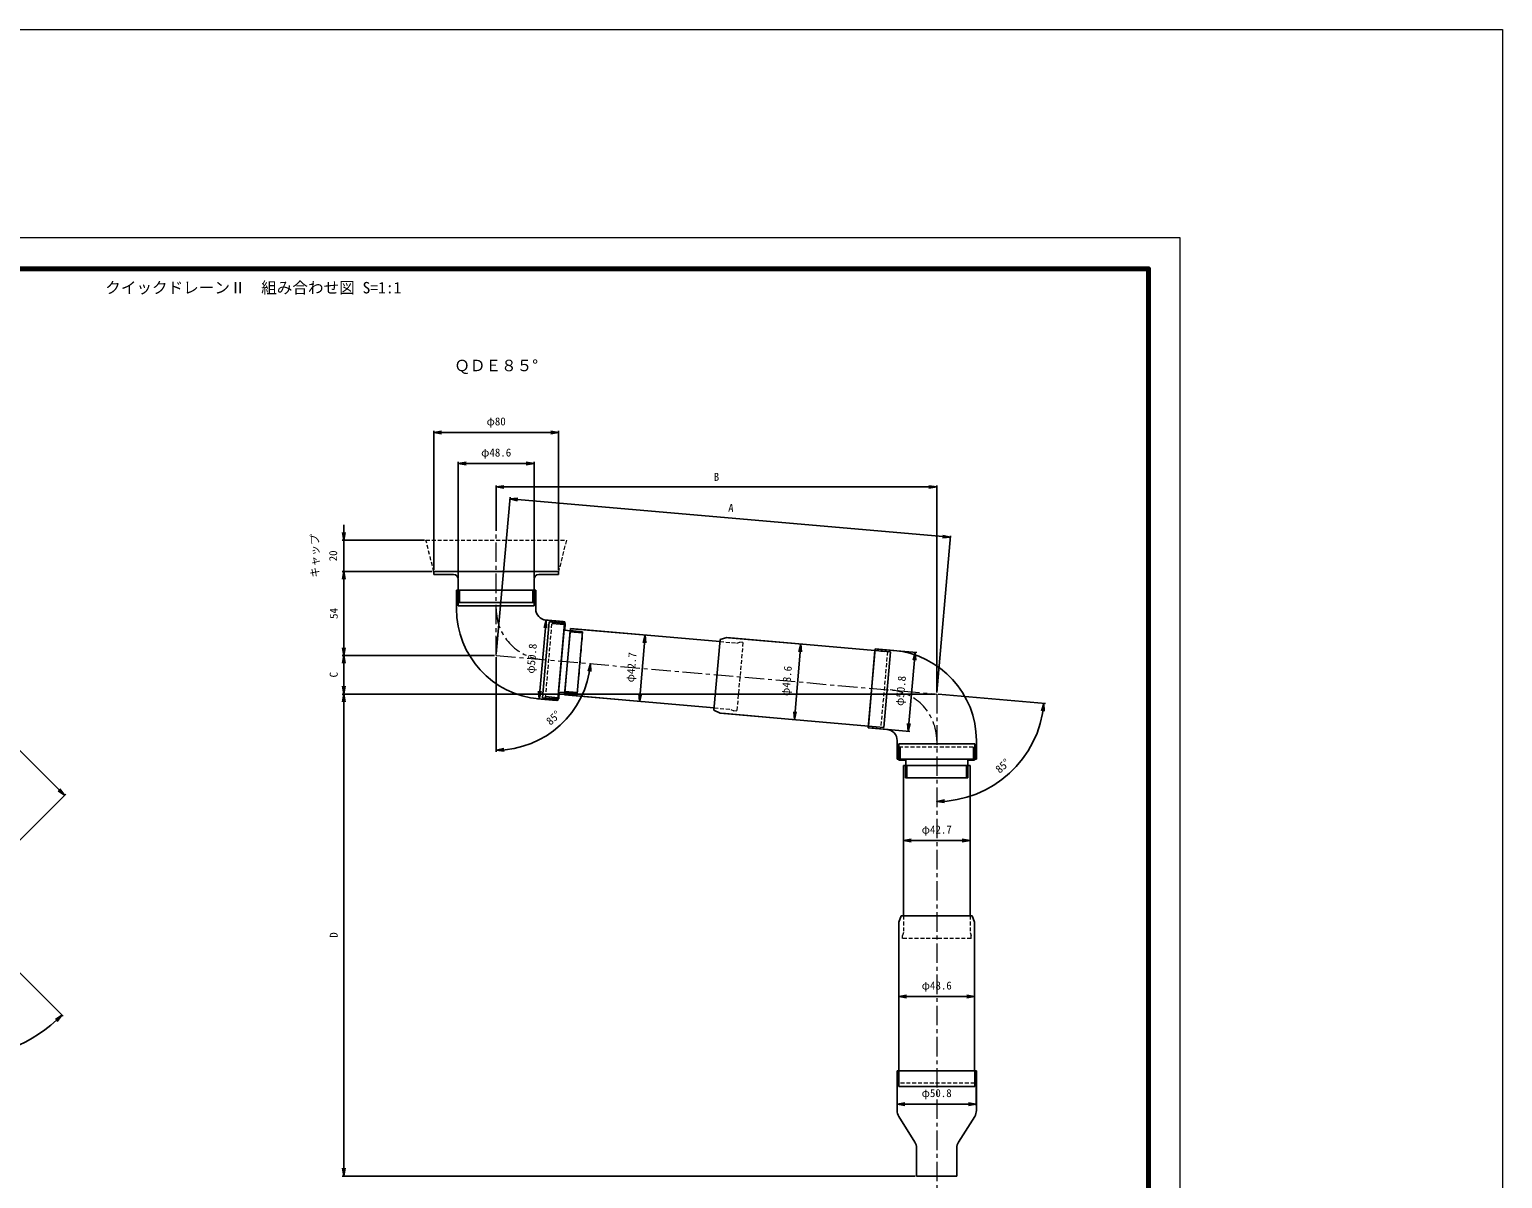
# Model space of a CAD drawing. Units: millimetres, scale not verified. Extents: x 40 to 1642, y 40 to 1148.
# Drawn here: x 697 to 1642, y 411 to 1148 of the extents above; entities that cross this region are included whole.
import ezdxf
from ezdxf.enums import TextEntityAlignment as Align

# ---------------------------------------------------------------- set-up
doc = ezdxf.new("R2010")
doc.units = ezdxf.units.MM
doc.header["$LTSCALE"] = 2
doc.linetypes.add('USER1', pattern=[10, 6.25, -1.25, 1.25, -1.25])
doc.linetypes.add('USER2', pattern=[1.875, 1.25, -0.625])
for name, color, linetype, lineweight in [('D-BMK', 2, 'USER1', 13), ('D-BYP', 7, 'Continuous', 25), ('D-BYP-STRN', 7, 'USER2', 13), ('D-STR', 1, 'Continuous', 25), ('D-STR-DIM', 7, 'Continuous', 25), ('D-TTL-FRAM', 2, 'Continuous', 70), ('D-TTL-LINE', 7, 'Continuous', 18), ('DEFPOINTS_3', 8, 'Continuous', 25), ('V-nasSTD', 7, 'Continuous', 13)]:
    doc.layers.add(name, color=color, linetype=linetype, lineweight=lineweight)
doc.layers.add('D-TTL-TXT', color=7, linetype='Continuous')
doc.styles.add('ＭＳ ゴシック', font='')
doc.styles.get('ＭＳ ゴシック').set_extended_font_data('MS Gothic')

# ---------------------------------------------------------------- blocks, each defined once
blk = doc.blocks.new('open_arrow')
at = {"color": 0, "linetype": 'Continuous', "lineweight": -2}
blk.add_lwpolyline([(7.5, 1.25), (0, 0), (7.5, -1.25)], dxfattribs=at)

msp = doc.modelspace()

# ---------------------------------------------------------------- linework, layer by layer
at = {"layer": 'D-BMK'}
for p, q in [((996.707, 746.454), (996.707, 825.326)), ((996.707, 746.454), (1279.199, 721.739)), ((1279.199, 721.739), (1279.199, 397.866))]:
    msp.add_line(p, q, dxfattribs=at)
for centre, start, end in [((1029.307, 776.326), 180, 265), ((1246.599, 691.866), 0, 85)]:
    msp.add_arc(centre, 32.6, start, end, dxfattribs=at)
at = {"layer": 'D-BYP'}
for p, q in [((996.707, 826.326), (996.707, 855.526)), ((996.707, 854.526), (1279.199, 854.526)), ((1279.199, 722.739), (1279.199, 855.526)), ((996.794, 747.45), (1005.586, 847.947)), ((1005.499, 846.951), (1287.991, 822.236)), ((542.593, 834.137), (719.959, 656.769)), ((899.041, 830.326), (899.041, 790.326)), ((1279.286, 722.735), (1288.079, 823.232)), ((950.707, 820.326), (898.041, 820.326)), ((955.707, 800.326), (898.041, 800.326)), ((955.707, 800.326), (898.041, 800.326)), ((899.041, 800.326), (899.041, 746.454)), ((995.707, 746.454), (898.041, 746.454)), ((995.707, 746.454), (898.041, 746.454)), ((899.041, 746.454), (899.041, 721.739)), ((996.707, 745.454), (996.707, 684.746)), ((1278.199, 721.739), (898.041, 721.739)), ((1278.199, 721.739), (898.041, 721.739)), ((899.041, 721.739), (899.041, 412.54)), ((1280.195, 721.652), (1348.925, 715.639)), ((649.353, 586.164), (720.666, 657.476)), ((649.353, 584.75), (718.999, 515.104)), ((1265.299, 412.54), (898.041, 412.54))]:
    msp.add_line(p, q, dxfattribs=at)
at = {"layer": 'D-BYP', "linetype": 'USER2', "lineweight": 13}
for p, q in [((1254.899, 687.866), (1303.499, 687.866)), ((1254.899, 687.866), (1254.899, 679.866)), ((1303.499, 687.866), (1303.499, 679.866)), ((1259.299, 667.866), (1259.299, 675.866)), ((1299.099, 667.866), (1299.099, 675.866)), ((1299.099, 667.866), (1259.299, 667.866))]:
    msp.add_line(p, q, dxfattribs=at)
at = {"layer": 'D-BYP', "color": 8}
for p, q in [((1255.674, 679.866), (1255.674, 687.866)), ((1302.724, 679.866), (1302.724, 687.866)), ((1254.899, 679.866), (1303.499, 679.866)), ((1299.099, 675.866), (1259.299, 675.866)), ((1260.011, 675.866), (1260.011, 667.866)), ((1298.387, 675.866), (1298.387, 667.866))]:
    msp.add_line(p, q, dxfattribs=at)
at = {"layer": 'D-BYP', "color": 1}
for p, q in [((1254.899, 679.866), (1254.899, 679.366)), ((1254.899, 679.366), (1259.299, 679.366)), ((1259.299, 679.366), (1259.299, 675.866)), ((1303.499, 679.366), (1299.099, 679.366)), ((1299.099, 679.366), (1299.099, 675.866)), ((1303.499, 679.866), (1303.499, 679.366))]:
    msp.add_line(p, q, dxfattribs=at)
at = {"layer": 'D-BYP'}
for centre, radius, end in [((996.707, 746.454), 60.708, 355), ((1279.199, 721.739), 68.992, 355), ((648.646, 585.457), 98.494, 315)]:
    msp.add_arc(centre, radius, 270, end, dxfattribs=at)
at = {"layer": 'D-BYP-STRN'}
for p, q in [((1140.225, 755.329), (1150.934, 754.392)), ((1150.934, 754.392), (1152.911, 754.922)), ((1154.904, 754.747), (1151.06, 710.815)), ((1154.904, 754.747), (1152.911, 754.922)), ((1239.604, 749.596), (1247.573, 748.899)), ((1247.573, 748.899), (1243.338, 700.483)), ((1136.504, 712.791), (1147.213, 711.855)), ((1147.213, 711.855), (1149.068, 710.99)), ((1151.06, 710.815), (1149.068, 710.99)), ((1235.368, 701.181), (1243.338, 700.483)), ((1257.849, 579.54), (1257.849, 568.79)), ((1300.549, 579.54), (1300.549, 568.79)), ((1257.849, 568.79), (1257.149, 566.866)), ((1257.149, 564.866), (1257.149, 566.866)), ((1300.549, 568.79), (1301.249, 566.866)), ((1301.249, 564.866), (1301.249, 566.866)), ((1301.249, 564.866), (1257.149, 564.866)), ((1254.899, 480.04), (1254.899, 472.04)), ((1303.499, 480.04), (1303.499, 472.04)), ((1303.499, 472.04), (1254.899, 472.04))]:
    msp.add_line(p, q, dxfattribs=at)
msp.add_lwpolyline([(1036.707, 800.326), (956.707, 800.326), (951.707, 820.326), (1041.707, 820.326)], close=True, dxfattribs=at)
at = {"layer": 'D-STR'}
for p, q in [((1044.265, 763.724), (1040.544, 721.187)), ((1044.265, 763.724), (1140.225, 755.329)), ((1140.349, 756.746), (1136.38, 711.375)), ((1144.664, 757.902), (1140.349, 756.746)), ((1144.664, 757.902), (1239.604, 749.596)), ((1040.544, 721.187), (1136.504, 712.791)), ((1140.429, 709.487), (1136.38, 711.375)), ((1140.429, 709.487), (1235.368, 701.181)), ((1300.549, 675.866), (1257.849, 675.866)), ((1257.849, 675.866), (1257.849, 579.54)), ((1300.549, 675.866), (1300.549, 579.54)), ((1254.899, 575.342), (1256.427, 579.54)), ((1301.971, 579.54), (1256.427, 579.54)), ((1303.499, 575.342), (1301.971, 579.54)), ((1254.899, 575.342), (1254.899, 480.04)), ((1303.499, 575.342), (1303.499, 480.04)), ((1304.649, 480.04), (1253.749, 480.04)), ((1253.749, 480.04), (1253.749, 454.64)), ((1304.649, 480.04), (1304.649, 454.64)), ((1265.182, 434.319), (1254.866, 450.76)), ((1293.216, 434.319), (1303.532, 450.76)), ((1266.299, 430.439), (1266.299, 412.54)), ((1292.099, 430.439), (1292.099, 412.54)), ((1292.099, 412.54), (1266.299, 412.54))]:
    msp.add_line(p, q, dxfattribs=at)
for centre, start, end in [((1261.049, 454.64), 180, 212.10827), ((1297.349, 454.64), 327.89173, 0), ((1258.999, 430.439), 0, 32.10827), ((1299.399, 430.439), 147.89173, 180)]:
    msp.add_arc(centre, 7.3, start, end, dxfattribs=at)
at = {"layer": 'D-STR-DIM'}
for p, q in [((956.707, 801.326), (956.707, 890.526)), ((956.707, 889.526), (1036.707, 889.526)), ((1036.707, 801.326), (1036.707, 890.526)), ((972.407, 796.326), (972.407, 870.557)), ((972.407, 869.557), (1021.007, 869.557)), ((1021.007, 796.326), (1021.007, 870.557)), ((1024.252, 718.547), (1028.679, 769.154)), ((1039.637, 768.195), (1027.683, 769.241)), ((1045.261, 763.637), (1093.241, 759.44)), ((1088.524, 716.989), (1092.245, 759.527)), ((1145.661, 757.815), (1193.13, 753.662)), ((1187.898, 705.334), (1192.134, 753.749)), ((1240.696, 750.604), (1266.338, 748.361)), ((1260.915, 697.841), (1265.342, 748.448)), ((1035.21, 717.588), (1023.255, 718.634)), ((1041.54, 721.1), (1089.52, 716.902)), ((1141.425, 709.4), (1188.895, 705.247)), ((1236.268, 699.998), (1261.911, 697.754)), ((1257.849, 674.866), (1257.849, 626.703)), ((1300.549, 674.866), (1300.549, 626.703)), ((1257.849, 627.703), (1300.549, 627.703)), ((1254.899, 574.342), (1254.899, 526.691)), ((1303.499, 574.342), (1303.499, 526.691)), ((1254.899, 527.691), (1303.499, 527.691)), ((1253.749, 479.04), (1253.749, 457.689)), ((1304.549, 479.04), (1304.549, 457.689)), ((1253.749, 458.689), (1304.549, 458.689))]:
    msp.add_line(p, q, dxfattribs=at)
at = {"layer": 'D-STR-DIM', "color": 1}
for p, q in [((956.707, 800.326), (1036.707, 800.326)), ((956.707, 800.326), (956.707, 798.326)), ((956.707, 798.326), (969.407, 798.326)), ((972.407, 780.326), (972.407, 795.326)), ((1021.007, 780.326), (1021.007, 795.326)), ((1024.007, 798.326), (1036.707, 798.326)), ((1036.707, 800.326), (1036.707, 798.326)), ((971.307, 788.326), (971.307, 776.326)), ((1022.107, 788.326), (971.307, 788.326)), ((1022.107, 788.326), (1022.107, 776.326)), ((972.407, 780.326), (1021.007, 780.326)), ((1040.633, 768.108), (1028.679, 769.154)), ((1040.633, 768.108), (1036.206, 717.501)), ((1040.537, 767.012), (1041.036, 766.968)), ((1041.036, 766.968), (1040.652, 762.585)), ((1040.652, 762.585), (1044.139, 762.28)), ((1235.272, 700.085), (1239.7, 750.692)), ((1239.7, 750.692), (1251.654, 749.646)), ((1036.206, 717.501), (1024.252, 718.547)), ((1036.302, 718.597), (1036.8, 718.553)), ((1036.8, 718.553), (1037.183, 722.936)), ((1037.183, 722.936), (1040.67, 722.631)), ((1235.272, 700.085), (1247.227, 699.039)), ((1253.799, 679.866), (1253.799, 691.866)), ((1304.599, 679.866), (1304.599, 691.866)), ((1253.799, 679.866), (1304.599, 679.866))]:
    msp.add_line(p, q, dxfattribs=at)
at = {"layer": 'D-STR-DIM', "color": 8}
for p, q in [((972.307, 788.326), (972.307, 778.326)), ((973.182, 788.326), (973.182, 780.326)), ((973.182, 788.326), (1020.232, 788.326)), ((1020.232, 788.326), (1020.232, 780.326)), ((1021.107, 788.326), (1021.107, 778.326)), ((1021.107, 778.326), (972.307, 778.326)), ((1030.584, 767.983), (1026.331, 719.369)), ((1040.546, 767.111), (1030.584, 767.983)), ((1040.47, 766.24), (1032.5, 766.937)), ((1036.302, 718.597), (1040.537, 767.012)), ((1044.139, 762.28), (1040.67, 722.631)), ((1044.077, 761.571), (1052.046, 760.873)), ((1239.613, 749.695), (1249.575, 748.824)), ((1245.321, 700.21), (1249.575, 748.824)), ((1036.293, 718.497), (1026.331, 719.369)), ((1036.369, 719.369), (1028.4, 720.066)), ((1040.732, 723.341), (1048.702, 722.643)), ((1235.359, 701.081), (1245.321, 700.21)), ((1254.799, 679.866), (1254.799, 689.866)), ((1254.799, 689.866), (1303.599, 689.866)), ((1303.599, 679.866), (1303.599, 689.866))]:
    msp.add_line(p, q, dxfattribs=at)
at = {"layer": 'D-STR-DIM', "linetype": 'USER2', "lineweight": 13}
for p, q in [((1028.332, 719.294), (1032.568, 767.709)), ((1032.568, 767.709), (1040.537, 767.012)), ((1052.108, 761.583), (1044.139, 762.28)), ((1052.108, 761.583), (1048.64, 721.934)), ((1028.332, 719.294), (1036.302, 718.597)), ((1048.64, 721.934), (1040.67, 722.631))]:
    msp.add_line(p, q, dxfattribs=at)
at = {"layer": 'D-STR-DIM', "color": 1}
for centre, radius, start, end in [((969.407, 795.326), 3, 0, 90), ((1024.007, 795.326), 3, 90, 180), ((1029.307, 776.326), 58, 180, 265), ((1029.307, 776.326), 7.2, 180, 265), ((1246.599, 691.866), 58, 0, 85), ((1246.599, 691.866), 7.2, 0, 85)]:
    msp.add_arc(centre, radius, start, end, dxfattribs=at)
at = {"layer": 'D-TTL-FRAM'}
msp.add_lwpolyline([(1415, 193.5), (1415, 994.5), (267, 994.5), (267, 193.5)], close=True, dxfattribs=at)
at = {"layer": 'D-TTL-LINE'}
msp.add_lwpolyline([(247, 173.5), (247, 1014.5), (1435, 1014.5), (1435, 173.5)], close=True, dxfattribs=at)
at = {"layer": 'DEFPOINTS_3'}
for p, q in [((1044.077, 761.571), (1052.046, 760.873)), ((1044.147, 762.38), (1052.117, 761.682)), ((1052.117, 761.682), (1048.631, 721.835)), ((1239.613, 749.695), (1235.359, 701.081)), ((1239.613, 749.695), (1249.575, 748.824)), ((1249.575, 748.824), (1245.321, 700.21)), ((1040.661, 722.532), (1048.631, 721.835)), ((1040.732, 723.341), (1048.702, 722.643)), ((1235.359, 701.081), (1245.321, 700.21)), ((1259.199, 675.866), (1259.199, 667.866)), ((1299.199, 675.866), (1299.199, 667.866)), ((1299.199, 667.866), (1259.199, 667.866)), ((1254.799, 480.04), (1254.799, 470.04)), ((1303.599, 480.04), (1254.799, 480.04)), ((1303.599, 480.04), (1303.599, 470.04)), ((1303.599, 470.04), (1254.799, 470.04))]:
    msp.add_line(p, q, dxfattribs=at)
at = {"layer": 'V-nasSTD'}
msp.add_lwpolyline([(40, 40), (40, 1148), (1642, 1148), (1642, 40)], close=True, dxfattribs=at)

# ---------------------------------------------------------------- block references
at = {"layer": 'D-BYP', "xscale": 0.667, "yscale": 0.667}
msp.add_blockref('open_arrow', (996.707, 854.526), dxfattribs=at)
for p, rotation in [((1279.199, 854.526), 180), ((1005.499, 846.951), 355), ((899.041, 820.326), 90), ((1287.991, 822.236), 175), ((899.041, 800.326), 270), ((899.041, 800.326), 270), ((899.041, 746.454), 90), ((899.041, 746.454), 270), ((1057.183, 741.163), 262.6), ((899.041, 721.739), 90), ((899.041, 721.739), 270), ((1347.929, 715.726), 262.9), ((996.707, 685.746), 2.4), ((719.959, 656.769), 135), ((1279.199, 652.747), 2.1), ((718.292, 515.811), 223.5), ((899.041, 412.54), 90)]:
    msp.add_blockref('open_arrow', p, dxfattribs=dict(at, rotation=rotation))
at = {"layer": 'D-STR-DIM', "xscale": 0.667, "yscale": 0.667}
for p in [(956.707, 889.526), (972.407, 869.557), (1257.849, 627.703), (1254.899, 527.691), (1253.749, 458.689)]:
    msp.add_blockref('open_arrow', p, dxfattribs=at)
for p, rotation in [((1036.707, 889.526), 180), ((1021.007, 869.557), 180), ((1028.679, 769.154), 265), ((1092.245, 759.527), 265), ((1192.134, 753.749), 265), ((1265.342, 748.448), 265), ((1024.252, 718.547), 85), ((1088.524, 716.989), 85), ((1187.898, 705.334), 85), ((1260.915, 697.841), 85), ((1300.549, 627.703), 180), ((1303.499, 527.691), 180), ((1304.549, 458.689), 180)]:
    msp.add_blockref('open_arrow', p, dxfattribs=dict(at, rotation=rotation))

# ---------------------------------------------------------------- texts
at = {"layer": 'D-BYP', "style": 'ＭＳ ゴシック'}
msp.add_text('B', height=5.132, dxfattribs=at).set_placement((1137.953, 861.026), align=Align.MIDDLE_CENTER)
for s, rotation, p in [('A', 355, (1147.312, 841.069)), ('キャップ', 90, (880.501, 810.326)), ('20', 90, (892.168, 810.326)), ('54', 90, (892.541, 773.39)), ('C', 90, (892.541, 734.096)), ('85°', 42.5, (1033.329, 706.488)), ('85°', 42.5, (1321.418, 675.665)), ('D', 90, (892.541, 567.139))]:
    msp.add_text(s, height=5.132, rotation=rotation, dxfattribs=at).set_placement(p, align=Align.MIDDLE_CENTER)
at = {"layer": 'D-STR-DIM', "style": 'ＭＳ ゴシック'}
for s, p in [('φ80', (996.707, 896.594)), ('φ48.6', (996.707, 876.625)), ('φ42.7', (1279.199, 634.772)), ('φ48.6', (1279.199, 534.759)), ('φ50.8', (1279.149, 465.758))]:
    msp.add_text(s, height=5.132, dxfattribs=at).set_placement(p, align=Align.MIDDLE_CENTER)
for s, p in [('φ50.8', (1019.424, 744.466)), ('φ42.7', (1083.343, 738.874)), ('φ48.6', (1182.975, 730.157)), ('φ50.8', (1256.087, 723.761))]:
    msp.add_text(s, height=5.132, rotation=85, dxfattribs=at).set_placement(p, align=Align.MIDDLE_CENTER)
at = {"layer": 'D-TTL-TXT', "style": 'ＭＳ ゴシック'}
for s, p in [('クイックドレーンⅡ\u3000組み合わせ図 S=1:1', (841, 976.5)), ('ＱＤＥ８５°', (996.707, 926.594))]:
    msp.add_text(s, height=7.331, dxfattribs=at).set_placement(p, align=Align.BOTTOM_CENTER)

doc.saveas('drawing.dxf')
